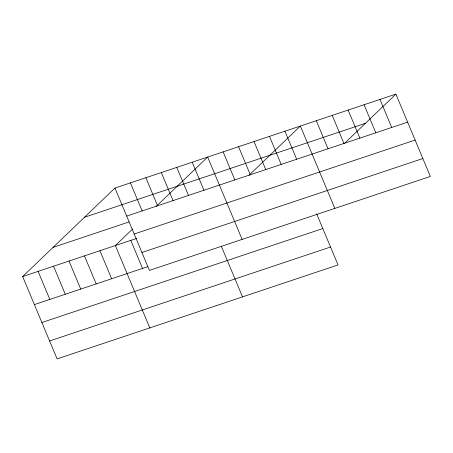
<?xml version="1.0" encoding="UTF-8"?>
<svg xmlns="http://www.w3.org/2000/svg" width="453" height="453" viewBox="0 0 453 453"><rect width="100%" height="100%" fill="white"/><g stroke="black" fill="none" stroke-linecap="round" stroke-linejoin="round"><path stroke-width="0.68" d="M316.658 213.839L338.034 264.948L57.101 358.895L22.65 276.545L114.966 188.052L395.899 94.105L430.35 176.455L149.411 270.401L114.966 188.052M132.621 228.992L115.362 245.543L149.807 327.893M156.285 206.308L207.672 157.049L242.123 239.399M248.997 175.305L300.384 126.047L334.829 208.397M344.512 143.363L395.899 94.105M84.501 217.253L365.441 123.307M126.693 216.092L407.632 122.146M53.114 247.344L129.082 221.936M134.19 234.014L415.129 140.068M22.65 276.545L136.608 238.437M141.914 252.48L422.853 158.533M34.383 304.586L147.689 266.692M41.88 322.508L322.813 228.561M49.603 340.973L330.537 247.027M379.982 99.428L391.709 127.469M364.065 104.751L375.792 132.791M348.142 110.073L359.875 138.114M332.225 115.402L343.952 143.442M316.302 120.725L328.034 148.765M284.931 131.211L296.658 159.252M269.478 136.381L281.211 164.422M254.025 141.546L265.758 169.586M238.578 146.715L250.305 174.756M223.125 151.88L234.852 179.92M192.219 162.214L203.952 190.254M221.404 246.421L242.519 296.891M176.772 167.384L188.499 195.424M161.319 172.548L173.046 200.588M145.866 177.718L157.599 205.758M130.413 182.882L142.146 210.922M130.809 240.373L142.542 268.414M99.909 250.707L111.636 278.748M84.456 255.877L96.189 283.918M69.003 261.041L80.736 289.082M53.556 266.211L65.283 294.252M38.103 271.375L49.83 299.416"/></g></svg>
